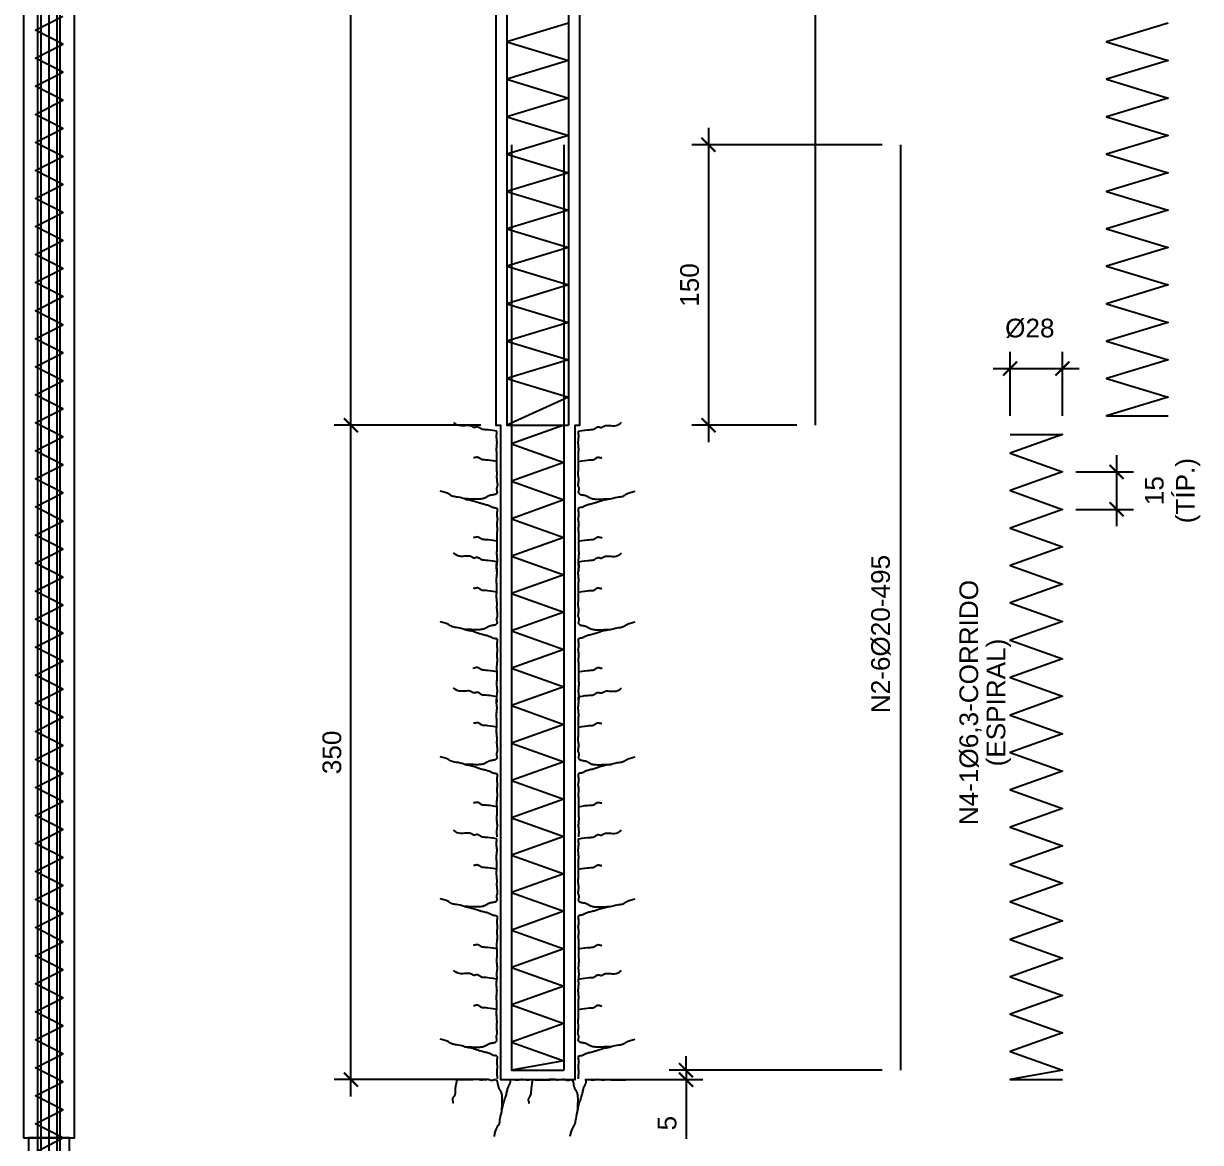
# Model space of a CAD drawing. Header units: millimetres. Extents: x -307 to 8753, y -255 to 18176.
# Drawn here: x 1864 to 8161, y 2976 to 8961 of the extents above; entities that cross this region are included whole.
import ezdxf
from ezdxf.enums import TextEntityAlignment as Align

# ---------------------------------------------------------------- set-up
doc = ezdxf.new("R2010")
doc.units = ezdxf.units.MM
for name, color, linetype in [('ARMADURA', 4, 'Continuous'), ('CIVIL-02', 2, 'Continuous'), ('CIVIL-253', 253, 'Continuous'), ('CIVIL-DIM', 1, 'Continuous'), ('CIVIL-FERRO-VISTA', 5, 'Continuous'), ('CIVIL-TX2', 2, 'Continuous'), ('FERRO_05', 5, 'Continuous'), ('PERFIL', 3, 'Continuous')]:
    doc.layers.add(name, color=color, linetype=linetype)
doc.styles.add('ARIAL NORMAL 50', font='arial.ttf', dxfattribs={"height": 100})
doc.dimstyles.new('TICK-1_50', dxfattribs={"dimscale": 50, "dimtxt": 100, "dimasz": 1.5, "dimexe": 1.8, "dimexo": 2, "dimgap": 1, "dimtad": 1, "dimdec": 1, "dimlfac": 0.1, "dimtxsty": 'ARIAL NORMAL 50', "dimblk": 'ARCHTICK', "dimcen": -2, "dimdle": 1.8, "dimclrd": 1, "dimclre": 1, "dimclrt": 2, "dimadec": 1, "dimazin": 2, "dimtfac": 1, "dimtdec": 1, "dimtix": 1, "dimtmove": 2, "dimatfit": 3, "dimlwd": -1})

# ---------------------------------------------------------------- blocks, each defined once
blk = doc.blocks.new('_ArchTick')
at = {"color": 0, "linetype": 'ByBlock', "const_width": 0.15}
blk.add_lwpolyline([(-0.5, -0.5), (0.5, 0.5)], dxfattribs=at)
blk = doc.blocks.new('*D37')
at = {"layer": 'CIVIL-DIM', "color": 1, "transparency": 16777216}
for p, q in [((5408.3, 3362.4), (5408.3, 3437.4)), ((5408.3, 3362.4), (5408.3, 3312.4)), ((5408.3, 3312.4), (5408.3, 2996.1))]:
    blk.add_line(p, q, dxfattribs=at)
at = {"layer": 'CIVIL-DIM', "color": 1, "lineweight": -2, "transparency": 16777216}
for p, q in [((6457.4, 3362.4), (5318.3, 3362.4)), ((4867.4, 3312.4), (5498.3, 3312.4))]:
    blk.add_line(p, q, dxfattribs=at)
at = {"layer": 'Defpoints', "color": 0, "transparency": 16777216}
for p in [(5408.3, 3362.4), (6557.4, 3362.4), (4767.4, 3312.4)]:
    blk.add_point(p, dxfattribs=at)
at = {"layer": 'CIVIL-DIM', "color": 1, "transparency": 16777216, "xscale": 75, "yscale": 75, "zscale": 75}
for p, rotation in [((5408.3, 3362.4), 270), ((5408.3, 3312.4), 90)]:
    blk.add_blockref('_ArchTick', p, dxfattribs=dict(at, rotation=rotation))
at = {"layer": 'CIVIL-DIM', "color": 2, "transparency": 16777216, "insert": (5307.4, 3079.2), "char_height": 100, "attachment_point": 5, "rotation": 90, "style": 'ARIAL NORMAL 50'}
blk.add_mtext('5', dxfattribs=at)
blk = doc.blocks.new('Rocha_2')
at = {"layer": 'CIVIL-253'}
for points in [[(0, 0), (-0.007, -0.039), (-0.012, -0.07), (-0.015, -0.095), (-0.016, -0.114), (-0.017, -0.128), (-0.018, -0.14), (-0.018, -0.149), (-0.02, -0.156), (-0.022, -0.163), (-0.025, -0.17), (-0.029, -0.176), (-0.033, -0.182), (-0.037, -0.188), (-0.041, -0.194), (-0.044, -0.2), (-0.046, -0.206), (-0.046, -0.211), (-0.046, -0.217), (-0.045, -0.222), (-0.043, -0.227), (-0.042, -0.233), (-0.041, -0.238), (-0.04, -0.243), (-0.041, -0.249), (-0.042, -0.25)], [(0.257, 0), (0.251, 0), (0.245, 0), (0.24, 0.001), (0.234, 0.001), (0.227, 0.002), (0.221, 0.002), (0.214, 0.002), (0.206, 0.002), (0.198, 0.002), (0.19, 0.002), (0.181, 0.001), (0.172, 0), (0.161, -0.001), (0.15, -0.001), (0.139, -0.002), (0.126, -0.002), (0.113, -0.002), (0.1, -0.002), (0.086, -0.001), (0.072, -0.001), (0.058, 0), (0.044, 0), (0.032, 0), (0.02, 0), (0.009, 0), (0, 0)], [(0.257, 0), (0.273, 0), (0.288, 0.001), (0.3, 0.002), (0.31, 0.003), (0.318, 0.004), (0.325, 0.005), (0.332, 0.005), (0.337, 0.005), (0.342, 0.004), (0.347, 0.003), (0.351, 0.001), (0.355, 0), (0.359, -0.002), (0.363, -0.003), (0.368, -0.005), (0.372, -0.005), (0.377, -0.005), (0.382, -0.004), (0.387, -0.003), (0.392, -0.001), (0.397, 0), (0.402, 0.001), (0.406, 0.002), (0.411, 0.002), (0.415, 0.001), (0.417, 0)], [(0.417, 0), (0.425, -0.006), (0.428, -0.01), (0.43, -0.014), (0.432, -0.019), (0.434, -0.025), (0.436, -0.031), (0.437, -0.038), (0.438, -0.045), (0.439, -0.052), (0.44, -0.059), (0.442, -0.067), (0.443, -0.074), (0.446, -0.081), (0.448, -0.087), (0.451, -0.094), (0.454, -0.1), (0.458, -0.105), (0.461, -0.111), (0.465, -0.117), (0.468, -0.123), (0.471, -0.13), (0.474, -0.136), (0.477, -0.143), (0.479, -0.151), (0.481, -0.16), (0.482, -0.171), (0.483, -0.183), (0.483, -0.184)], [(0.581, 0), (0.584, 0.002), (0.588, 0.004), (0.593, 0.004), (0.6, 0.004), (0.607, 0.003), (0.614, 0.002), (0.622, 0.001), (0.63, 0), (0.638, -0.001), (0.646, -0.001), (0.654, -0.001), (0.661, 0), (0.668, 0.001), (0.675, 0.003), (0.682, 0.004), (0.688, 0.004), (0.693, 0.005), (0.698, 0.005), (0.703, 0.004), (0.708, 0.004), (0.714, 0.003), (0.721, 0.002), (0.73, 0.001), (0.742, 0), (0.757, 0)], [(0.757, 0), (0.762, 0), (0.768, 0), (0.774, 0.001), (0.78, 0.001), (0.786, 0.002), (0.793, 0.002), (0.8, 0.002), (0.807, 0.002), (0.815, 0.002), (0.823, 0.002), (0.832, 0.001), (0.842, 0), (0.852, -0.001), (0.863, -0.001), (0.875, -0.002), (0.887, -0.002), (0.9, -0.002), (0.914, -0.002), (0.928, -0.001), (0.942, -0.001), (0.956, 0), (0.969, 0), (0.982, 0), (0.994, 0), (1, 0)], [(0.522, -0.188), (0.524, -0.18), (0.528, -0.169), (0.531, -0.157), (0.534, -0.145), (0.537, -0.133), (0.539, -0.122), (0.542, -0.112), (0.545, -0.101), (0.547, -0.092), (0.55, -0.084), (0.553, -0.076), (0.556, -0.069), (0.559, -0.064), (0.562, -0.058), (0.565, -0.053), (0.568, -0.048), (0.57, -0.043), (0.572, -0.037), (0.573, -0.032), (0.574, -0.026), (0.575, -0.02), (0.575, -0.014), (0.576, -0.009), (0.578, -0.004), (0.58, -0.001)], [(0.483, -0.184), (0.484, -0.197), (0.484, -0.213), (0.484, -0.231), (0.483, -0.25), (0.482, -0.27), (0.481, -0.29), (0.48, -0.308), (0.48, -0.323), (0.479, -0.335), (0.479, -0.342), (0.48, -0.344), (0.481, -0.342), (0.482, -0.335), (0.484, -0.325), (0.487, -0.313), (0.49, -0.299), (0.493, -0.284), (0.496, -0.27), (0.5, -0.256), (0.504, -0.242), (0.508, -0.229), (0.512, -0.217), (0.516, -0.204), (0.522, -0.188)], [(0.479, -0.342), (0.471, -0.37), (0.466, -0.394), (0.462, -0.414), (0.459, -0.431), (0.457, -0.445), (0.456, -0.457), (0.453, -0.468), (0.45, -0.477), (0.446, -0.486), (0.44, -0.495), (0.434, -0.505), (0.427, -0.517), (0.42, -0.533), (0.412, -0.552), (0.405, -0.577), (0.399, -0.607)]]:
    blk.add_lwpolyline(points, dxfattribs=at)
blk = doc.blocks.new('ROCHA_3')
at = {"layer": 'CIVIL-253'}
for points in [[(0.5, 0), (0.494, 0), (0.489, 0), (0.483, 0.001), (0.477, 0.001), (0.471, 0.002), (0.464, 0.002), (0.457, 0.002), (0.45, 0.002), (0.442, 0.002), (0.433, 0.002), (0.424, 0.001), (0.415, 0), (0.405, -0.001), (0.394, -0.001), (0.382, -0.002), (0.37, -0.002), (0.357, -0.002), (0.343, -0.002), (0.329, -0.001), (0.315, -0.001), (0.301, 0), (0.288, 0), (0.275, 0), (0.263, 0), (0.252, 0), (0.242, 0), (0.233, -0.001), (0.225, -0.002), (0.217, -0.002), (0.209, -0.003), (0.201, -0.003), (0.193, -0.003), (0.184, -0.003), (0.175, -0.002), (0.166, -0.001), (0.157, 0), (0.148, 0), (0.139, 0.001), (0.13, 0.002), (0.121, 0.002), (0.112, 0.002), (0.104, 0.001), (0.096, 0), (0.088, 0), (0.08, -0.001), (0.073, -0.002), (0.066, -0.003), (0.058, -0.003), (0.051, -0.003), (0.044, -0.003), (0.036, -0.002), (0.029, -0.002), (0.022, -0.001), (0.014, -0.001), (0.007, 0), (0, 0)], [(0.5, 0), (0.517, 0), (0.531, 0.001), (0.543, 0.002), (0.553, 0.003), (0.562, 0.004), (0.569, 0.005), (0.575, 0.005), (0.58, 0.005), (0.585, 0.004), (0.59, 0.003), (0.594, 0.001), (0.598, 0), (0.603, -0.002), (0.607, -0.003), (0.611, -0.005), (0.615, -0.005), (0.62, -0.005), (0.625, -0.004), (0.63, -0.003), (0.635, -0.001), (0.64, 0), (0.645, 0.001), (0.65, 0.002), (0.654, 0.002), (0.658, 0.001), (0.66, 0)], [(0.66, 0), (0.668, -0.006), (0.671, -0.01), (0.673, -0.014), (0.676, -0.019), (0.677, -0.025), (0.679, -0.031), (0.68, -0.038), (0.681, -0.045), (0.682, -0.052), (0.684, -0.059), (0.685, -0.067), (0.687, -0.074), (0.689, -0.081), (0.691, -0.087), (0.694, -0.094), (0.698, -0.1), (0.701, -0.105), (0.705, -0.111), (0.708, -0.117), (0.711, -0.123), (0.715, -0.13), (0.717, -0.136), (0.72, -0.143), (0.722, -0.151), (0.724, -0.16), (0.725, -0.171), (0.726, -0.183), (0.726, -0.184)], [(0.824, 0), (0.827, 0.002), (0.831, 0.004), (0.837, 0.004), (0.843, 0.004), (0.85, 0.003), (0.857, 0.002), (0.865, 0.001), (0.873, 0), (0.881, -0.001), (0.889, -0.001), (0.897, -0.001), (0.904, 0), (0.912, 0.001), (0.919, 0.003), (0.925, 0.004), (0.931, 0.004), (0.936, 0.005), (0.941, 0.005), (0.946, 0.004), (0.951, 0.004), (0.957, 0.003), (0.964, 0.002), (0.974, 0.001), (0.985, 0), (1, 0)], [(1, 0), (1.006, 0), (1.011, 0), (1.017, 0.001), (1.023, 0.001), (1.029, 0.002), (1.036, 0.002), (1.043, 0.002), (1.05, 0.002), (1.058, 0.002), (1.067, 0.002), (1.076, 0.001), (1.085, 0), (1.095, -0.001), (1.106, -0.001), (1.118, -0.002), (1.13, -0.002), (1.143, -0.002), (1.157, -0.002), (1.171, -0.001), (1.185, -0.001), (1.199, 0), (1.212, 0), (1.225, 0), (1.237, 0), (1.248, 0), (1.258, 0), (1.267, -0.001), (1.275, -0.002), (1.283, -0.002), (1.291, -0.003), (1.299, -0.003), (1.307, -0.003), (1.316, -0.003), (1.325, -0.002), (1.334, -0.001), (1.343, 0), (1.352, 0), (1.361, 0.001), (1.37, 0.002), (1.379, 0.002), (1.388, 0.002), (1.396, 0.001), (1.404, 0), (1.412, 0), (1.42, -0.001), (1.427, -0.002), (1.434, -0.003), (1.442, -0.003), (1.449, -0.003), (1.456, -0.003), (1.464, -0.002), (1.471, -0.002), (1.478, -0.001), (1.486, -0.001), (1.493, 0), (1.5, 0)], [(0, 0), (-0.007, -0.039), (-0.012, -0.07), (-0.015, -0.095), (-0.016, -0.114), (-0.017, -0.128), (-0.018, -0.14), (-0.018, -0.149), (-0.02, -0.156), (-0.022, -0.163), (-0.026, -0.17), (-0.029, -0.176), (-0.034, -0.182), (-0.038, -0.188), (-0.041, -0.194), (-0.044, -0.2), (-0.046, -0.206), (-0.047, -0.211), (-0.046, -0.217), (-0.045, -0.222), (-0.043, -0.227), (-0.042, -0.233), (-0.041, -0.238), (-0.041, -0.243), (-0.041, -0.249), (-0.043, -0.254), (-0.046, -0.259), (-0.05, -0.265), (-0.054, -0.272), (-0.057, -0.28), (-0.06, -0.289), (-0.062, -0.301), (-0.062, -0.314), (-0.061, -0.329), (-0.06, -0.346), (-0.058, -0.364), (-0.058, -0.384), (-0.061, -0.403), (-0.067, -0.423), (-0.078, -0.443), (-0.095, -0.462)], [(0.324, 0), (0.317, -0.039), (0.313, -0.07), (0.31, -0.095), (0.308, -0.114), (0.307, -0.128), (0.307, -0.14), (0.306, -0.149), (0.305, -0.156), (0.302, -0.163), (0.299, -0.17), (0.295, -0.176), (0.291, -0.182), (0.287, -0.188), (0.283, -0.194), (0.28, -0.2), (0.279, -0.206), (0.278, -0.211), (0.278, -0.217), (0.28, -0.222), (0.281, -0.227), (0.282, -0.233), (0.284, -0.238), (0.284, -0.243), (0.283, -0.249), (0.283, -0.25)], [(0.765, -0.188), (0.767, -0.18), (0.771, -0.169), (0.774, -0.157), (0.777, -0.145), (0.78, -0.133), (0.783, -0.122), (0.785, -0.112), (0.788, -0.101), (0.791, -0.092), (0.794, -0.084), (0.797, -0.076), (0.8, -0.069), (0.803, -0.064), (0.806, -0.058), (0.809, -0.053), (0.811, -0.048), (0.813, -0.043), (0.815, -0.037), (0.816, -0.032), (0.817, -0.026), (0.818, -0.02), (0.819, -0.014), (0.82, -0.009), (0.821, -0.004), (0.824, -0.001)], [(1.177, 0), (1.17, -0.039), (1.165, -0.07), (1.162, -0.095), (1.161, -0.114), (1.16, -0.128), (1.159, -0.14), (1.159, -0.149), (1.157, -0.156), (1.155, -0.163), (1.151, -0.17), (1.147, -0.176), (1.143, -0.182), (1.139, -0.188), (1.136, -0.194), (1.133, -0.2), (1.131, -0.206), (1.13, -0.211), (1.131, -0.217), (1.132, -0.222), (1.133, -0.227), (1.135, -0.233), (1.136, -0.238), (1.136, -0.243), (1.136, -0.249), (1.135, -0.25)], [(0.726, -0.184), (0.727, -0.197), (0.727, -0.213), (0.727, -0.231), (0.726, -0.25), (0.725, -0.27), (0.725, -0.29), (0.724, -0.308), (0.723, -0.323), (0.723, -0.335), (0.723, -0.342), (0.723, -0.344), (0.724, -0.342), (0.726, -0.335), (0.728, -0.325), (0.73, -0.313), (0.733, -0.299), (0.736, -0.284), (0.739, -0.27), (0.743, -0.256), (0.747, -0.242), (0.751, -0.229), (0.755, -0.217), (0.759, -0.204), (0.765, -0.188)], [(0.723, -0.342), (0.715, -0.37), (0.709, -0.394), (0.705, -0.414), (0.703, -0.431), (0.701, -0.445), (0.699, -0.457), (0.697, -0.468), (0.694, -0.477), (0.689, -0.486), (0.684, -0.495), (0.677, -0.505), (0.67, -0.517), (0.663, -0.533), (0.656, -0.552), (0.649, -0.577), (0.642, -0.607)]]:
    blk.add_lwpolyline(points, dxfattribs=at)
blk = doc.blocks.new('*D38')
at = {"layer": 'CIVIL-DIM', "color": 1, "transparency": 16777216}
blk.add_line((3614.9, 6722.4), (3614.9, 15902.4), dxfattribs=at)
at = {"layer": 'CIVIL-DIM', "color": 1, "lineweight": -2, "transparency": 16777216}
for p, q in [((4014.9, 15812.4), (3524.9, 15812.4)), ((4309.9, 6812.4), (3524.9, 6812.4))]:
    blk.add_line(p, q, dxfattribs=at)
at = {"layer": 'Defpoints', "color": 0, "transparency": 16777216}
for p in [(3614.9, 15812.4), (4114.9, 15812.4), (4409.9, 6812.4)]:
    blk.add_point(p, dxfattribs=at)
at = {"layer": 'CIVIL-DIM', "color": 1, "transparency": 16777216, "xscale": 75, "yscale": 75, "zscale": 75}
for p, rotation in [((3614.9, 15812.4), 90), ((3614.9, 6812.4), 270)]:
    blk.add_blockref('_ArchTick', p, dxfattribs=dict(at, rotation=rotation))
at = {"layer": 'CIVIL-DIM', "color": 2, "transparency": 16777216, "char_height": 100, "attachment_point": 5, "rotation": 90, "style": 'ARIAL NORMAL 50'}
for s, insert in [('(VER NOTA 9)', (3730.5, 11312.4)), ('900', (3513.8, 11312.4))]:
    blk.add_mtext(s, dxfattribs=dict(at, insert=insert))
blk = doc.blocks.new('*D39')
at = {"layer": 'CIVIL-DIM', "color": 1, "transparency": 16777216}
blk.add_line((3614.9, 3222.4), (3614.9, 6902.4), dxfattribs=at)
at = {"layer": 'CIVIL-DIM', "color": 1, "lineweight": -2, "transparency": 16777216}
for p, q in [((4309.6, 6812.4), (3524.9, 6812.4)), ((4337.4, 3312.4), (3524.9, 3312.4))]:
    blk.add_line(p, q, dxfattribs=at)
at = {"layer": 'Defpoints', "color": 0, "transparency": 16777216}
for p in [(3614.9, 6812.4), (4409.6, 6812.4), (4437.4, 3312.4)]:
    blk.add_point(p, dxfattribs=at)
at = {"layer": 'CIVIL-DIM', "color": 1, "transparency": 16777216, "xscale": 75, "yscale": 75, "zscale": 75}
for p, rotation in [((3614.9, 6812.4), 90), ((3614.9, 3312.4), 270)]:
    blk.add_blockref('_ArchTick', p, dxfattribs=dict(at, rotation=rotation))
at = {"layer": 'CIVIL-DIM', "color": 2, "transparency": 16777216, "insert": (3513.8, 5062.4), "char_height": 100, "attachment_point": 5, "rotation": 90, "style": 'ARIAL NORMAL 50'}
blk.add_mtext('350', dxfattribs=at)
blk = doc.blocks.new('*D42')
at = {"layer": 'CIVIL-DIM', "color": 1, "transparency": 16777216}
blk.add_line((7711.5, 6652.4), (7711.5, 6272.4), dxfattribs=at)
at = {"layer": 'CIVIL-DIM', "color": 1, "lineweight": -2, "transparency": 16777216}
for p, q in [((7494.4, 6562.4), (7801.5, 6562.4)), ((7494.4, 6362.4), (7801.5, 6362.4))]:
    blk.add_line(p, q, dxfattribs=at)
at = {"layer": 'Defpoints', "color": 0, "transparency": 16777216}
for p in [(7394.4, 6562.4), (7394.4, 6362.4), (7711.5, 6362.4)]:
    blk.add_point(p, dxfattribs=at)
at = {"layer": 'CIVIL-DIM', "color": 1, "transparency": 16777216, "xscale": 75, "yscale": 75, "zscale": 75}
for p, rotation in [((7711.5, 6562.4), 90), ((7711.5, 6362.4), 270)]:
    blk.add_blockref('_ArchTick', p, dxfattribs=dict(at, rotation=rotation))
at = {"layer": 'CIVIL-DIM', "color": 2, "transparency": 16777216, "insert": (8011.5, 6462.4), "char_height": 100, "attachment_point": 5, "rotation": 90, "style": 'ARIAL NORMAL 50'}
blk.add_mtext('15\\P(TÍP.)', dxfattribs=at)
blk = doc.blocks.new('*D43')
at = {"layer": 'CIVIL-DIM', "color": 1, "lineweight": -2, "transparency": 16777216}
for p, q in [((7141.9, 6862.4), (7141.9, 7205.2)), ((7421.9, 6862.4), (7421.9, 7205.2))]:
    blk.add_line(p, q, dxfattribs=at)
at = {"layer": 'CIVIL-DIM', "color": 1, "transparency": 16777216}
blk.add_line((7051.9, 7115.2), (7511.9, 7115.2), dxfattribs=at)
at = {"layer": 'Defpoints', "color": 0, "transparency": 16777216}
for p in [(7421.9, 7115.2), (7141.9, 6762.4), (7421.9, 6762.4)]:
    blk.add_point(p, dxfattribs=at)
at = {"layer": 'CIVIL-DIM', "color": 1, "transparency": 16777216, "xscale": 75, "yscale": 75, "zscale": 75, "rotation": 180}
blk.add_blockref('_ArchTick', (7141.9, 7115.2), dxfattribs=at)
at = {"layer": 'CIVIL-DIM', "color": 1, "transparency": 16777216, "xscale": 75, "yscale": 75, "zscale": 75}
blk.add_blockref('_ArchTick', (7421.9, 7115.2), dxfattribs=at)
at = {"layer": 'CIVIL-DIM', "color": 2, "transparency": 16777216, "insert": (7228.1, 7330.2), "char_height": 100, "attachment_point": 5, "style": 'ARIAL NORMAL 50'}
blk.add_mtext(' %%C28', dxfattribs=at)
blk = doc.blocks.new('*D45')
at = {"layer": 'CIVIL-DIM', "color": 1, "transparency": 16777216}
blk.add_line((5528.5, 8402.4), (5528.5, 6722.4), dxfattribs=at)
at = {"layer": 'CIVIL-DIM', "color": 1, "lineweight": -2, "transparency": 16777216}
for p, q in [((6457.4, 8312.4), (5438.5, 8312.4)), ((6000.4, 6812.4), (5438.5, 6812.4))]:
    blk.add_line(p, q, dxfattribs=at)
at = {"layer": 'Defpoints', "color": 0, "transparency": 16777216}
for p in [(6557.4, 8312.4), (5528.5, 6812.4), (6100.4, 6812.4)]:
    blk.add_point(p, dxfattribs=at)
at = {"layer": 'CIVIL-DIM', "color": 1, "transparency": 16777216, "xscale": 75, "yscale": 75, "zscale": 75}
for p, rotation in [((5528.5, 8312.4), 90), ((5528.5, 6812.4), 270)]:
    blk.add_blockref('_ArchTick', p, dxfattribs=dict(at, rotation=rotation))
at = {"layer": 'CIVIL-DIM', "color": 2, "transparency": 16777216, "insert": (5427.4, 7562.4), "char_height": 100, "attachment_point": 5, "rotation": 90, "style": 'ARIAL NORMAL 50'}
blk.add_mtext('150', dxfattribs=at)
blk = doc.blocks.new('G$CFA953293')
at = {"layer": 'CIVIL-253'}
for points in [[(0, 0), (-19.4, 3.5), (-35, 5.8), (-47.3, 7.2), (-56.9, 8.1), (-64.2, 8.5), (-69.8, 8.7), (-74.3, 9.1), (-78, 9.8), (-81.5, 11), (-84.8, 12.7), (-88, 14.7), (-91.1, 16.7), (-94.2, 18.7), (-97.1, 20.5), (-99.9, 22), (-102.8, 22.9), (-105.5, 23.2), (-108.3, 22.9), (-111, 22.4), (-113.7, 21.7), (-116.4, 20.9), (-119, 20.4), (-121.7, 20.2), (-124.3, 20.6), (-126.9, 21.5), (-129.6, 23), (-132.6, 24.8), (-136.1, 26.7), (-140, 28.5), (-144.7, 29.9), (-150.3, 30.9), (-156.8, 31.1), (-164.4, 30.6), (-172.9, 29.7), (-182.1, 29), (-191.8, 29), (-201.7, 30.3), (-211.7, 33.4), (-221.6, 38.9), (-231, 47.2)], [(-0.3, -412), (-2.2, -410.8), (-4.5, -410), (-7.1, -409.4), (-10, -409), (-12.9, -408.6), (-15.9, -408.2), (-18.7, -407.6), (-21.4, -406.7), (-23.9, -405.6), (-26.4, -404.4), (-29, -403), (-31.8, -401.5), (-34.7, -399.9), (-38, -398.4), (-41.8, -396.9), (-46, -395.5), (-50.7, -394.1), (-55.8, -392.8), (-61.1, -391.5), (-66.7, -390.1), (-72.5, -388.7), (-78.4, -387.2), (-84.3, -385.5), (-90.2, -383.7), (-94.1, -382.5), (-102.2, -379.8), (-108.3, -377.7), (-114.6, -375.7), (-121, -373.6), (-127.8, -371.7), (-134.9, -369.8), (-142.2, -368.1), (-149.6, -366.5), (-156.5, -365.1), (-162.6, -363.9), (-167.5, -362.9), (-170.8, -362.2), (-172.2, -361.7), (-171.1, -361.4), (-167.5, -361.4), (-161.6, -361.6), (-153.9, -361.9), (-144.9, -362.4), (-135.2, -362.8), (-125.2, -363.2), (-115.4, -363.5), (-106.3, -363.7), (-98.3, -363.6), (-92, -363.3), (-91.3, -363.3), (-85.3, -362.8), (-80.1, -362.1), (-75.6, -361.2), (-71.6, -360.1), (-68.1, -358.8), (-64.8, -357.4), (-61.7, -355.8), (-58.6, -354.1), (-55.7, -352.3), (-52.7, -350.6), (-49.8, -348.9), (-46.8, -347.3), (-43.6, -345.8), (-40.3, -344.5), (-36.9, -343.5), (-33.3, -342.6), (-29.6, -341.9), (-25.9, -341.3), (-22.3, -340.7), (-18.8, -340.1), (-15.4, -339.5), (-12.3, -338.8), (-9.5, -337.9), (-7, -336.8), (-4.8, -335.6), (-2.9, -334.2), (0, -330.3), (0.5, -329.1), (0.9, -327.1), (0.9, -324.8), (0.5, -322.5), (0, -320), (-0.7, -317.5), (-1.4, -315), (-2, -312.5), (-2.4, -310.1), (-2.5, -307.7), (-2.3, -305.5), (-1.7, -303.4), (-1, -301.4), (-0.2, -299.3), (0.7, -297.2), (1.5, -295.1), (2.1, -292.8), (2.5, -290.3), (2.5, -287.6), (2.3, -284.5), (1.9, -280.9), (1.5, -276.6), (0.9, -271.5), (0.5, -265.5), (0.1, -258.4), (0, -250.1), (0.1, -247.3), (0.2, -244.5), (0.4, -241.5), (0.7, -238.5), (0.9, -235.4), (1.1, -232.1), (1.2, -228.6), (1.2, -224.9), (1, -220.9), (0.8, -216.7), (0.4, -212.3), (0, -207.5), (-0.3, -202.4), (-0.7, -197), (-0.9, -191.2), (-1.1, -185), (-1, -178.4), (-0.9, -171.6), (-0.7, -164.6), (-0.4, -157.6), (-0.1, -150.6), (0.1, -143.9), (0.2, -137.5), (0.2, -131.6), (0.1, -126.2), (-0.1, -121.3), (-0.5, -116.7), (-0.8, -112.5), (-1.1, -108.5), (-1.4, -104.5), (-1.6, -100.5), (-1.6, -96.5), (-1.4, -92.2), (-1.1, -87.8), (-0.7, -83.3), (-0.2, -78.7), (0.2, -74), (0.6, -69.4), (0.9, -64.9), (1, -60.5), (0.9, -56.2), (0.6, -52.1), (0.2, -48), (-0.2, -44.1), (-0.7, -40.3), (-1.1, -36.5), (-1.4, -32.8), (-1.6, -29.2), (-1.6, -25.5), (-1.5, -21.9), (-1.2, -18.2), (-0.9, -14.6), (-0.6, -11), (-0.3, -7.3), (-0.1, -3.7), (0, -0.1), (0, -0.1)], [(0, -162.3), (-19.4, -158.8), (-35, -156.5), (-47.3, -155), (-56.9, -154.2), (-64.2, -153.8), (-69.8, -153.5), (-74.3, -153.2), (-78, -152.5), (-81.5, -151.2), (-84.8, -149.5), (-88, -147.6), (-91.1, -145.6), (-94.2, -143.5), (-97.1, -141.7), (-99.9, -140.3), (-102.8, -139.4), (-105.5, -139.1), (-108.3, -139.3), (-111, -139.9), (-113.7, -140.6), (-116.4, -141.3), (-119, -141.9), (-121.7, -142), (-124.3, -141.7), (-124.8, -141.5)], [(-171.1, -361.4), (-185, -357.4), (-196.8, -354.6), (-206.8, -352.6), (-215.3, -351.3), (-222.5, -350.4), (-228.6, -349.5), (-233.9, -348.5), (-238.6, -346.9), (-242.9, -344.7), (-247.4, -342), (-252.4, -338.7), (-258.5, -335.2), (-266.3, -331.6), (-276, -327.9), (-288.3, -324.4), (-303.7, -321.3)], [(-0.1, -412.3), (1, -413.6), (1.8, -415.8), (2, -418.5), (1.9, -421.6), (1.5, -425), (0.9, -428.7), (0.3, -432.6), (-0.2, -436.6), (-0.5, -440.6), (-0.5, -444.6), (-0.3, -448.5), (0.2, -452.3), (0.7, -455.9), (1.3, -459.3), (1.8, -462.6), (2.2, -465.5), (2.4, -468.2), (2.4, -470.6), (2.2, -473), (1.8, -475.5), (1.4, -478.5), (0.9, -482.2), (0.5, -486.9), (0.2, -492.8), (0, -500.1), (0.1, -502.9), (0.2, -505.7), (0.4, -508.6), (0.7, -511.6), (0.9, -514.8), (1.1, -518.1), (1.2, -521.6), (1.2, -525.3), (1, -529.2), (0.8, -533.4)]]:
    blk.add_lwpolyline(points, dxfattribs=at)

msp = doc.modelspace()

# ---------------------------------------------------------------- linework, layer by layer
msp.add_line((4414.895, 3312.371), (4814.895, 3312.371))
at = {"layer": 'ARMADURA'}
msp.add_lwpolyline([(1926.65, 2925), (2073.35, 3000), (1926.65, 3075), (2073.35, 3150), (1926.65, 3225), (2073.35, 3300), (1926.65, 3375), (2073.35, 3450), (1926.65, 3525), (2073.35, 3600), (1926.65, 3675), (2073.35, 3750), (1926.65, 3825), (2073.35, 3900), (1926.65, 3975), (2073.35, 4050), (1926.65, 4125), (2073.35, 4200), (1926.65, 4275), (2073.35, 4350), (1926.65, 4425), (2073.35, 4500), (1926.65, 4575), (2073.35, 4650), (1926.65, 4725), (2073.35, 4800), (1926.65, 4875), (2073.35, 4950), (1926.65, 5025), (2073.35, 5100), (1926.65, 5175), (2073.35, 5250), (1926.65, 5325), (2073.35, 5400), (1926.65, 5475), (2073.35, 5550), (1926.65, 5625), (2073.35, 5700), (1926.65, 5775), (2073.35, 5850), (1926.65, 5925), (2073.35, 6000), (1926.65, 6075), (2073.35, 6150), (1926.65, 6225), (2073.35, 6300), (1926.65, 6375), (2073.35, 6450), (1926.65, 6525), (2073.35, 6600), (1926.65, 6675), (2073.35, 6750), (1926.65, 6825), (2073.35, 6900), (1926.65, 6975), (2073.35, 7050), (1926.65, 7125), (2073.35, 7200), (1926.65, 7275), (2073.35, 7350), (1926.65, 7425), (2073.35, 7500), (1926.65, 7575), (2073.35, 7650), (1926.65, 7725), (2073.35, 7800), (1926.65, 7875), (2073.35, 7950), (1926.65, 8025), (2073.35, 8100), (1926.65, 8175), (2073.35, 8250), (1926.65, 8325), (2073.35, 8400), (1926.65, 8475), (2073.35, 8550), (1926.65, 8625), (2073.35, 8700), (1926.65, 8775), (2073.35, 8850), (1926.65, 8925), (2073.35, 9000)], dxfattribs=at)
at = {"layer": 'CIVIL-02'}
msp.add_lwpolyline([(4389.895, 15812.371), (4389.895, 6812.371), (4414.895, 6812.371), (4414.895, 3312.371), (4814.895, 3312.371), (4814.895, 6812.371), (4839.895, 6812.371), (4839.895, 15812.371)], dxfattribs=at)
at = {"layer": 'CIVIL-FERRO-VISTA'}
for p, q in [((4449.895, 17562.371), (4449.895, 6812.371)), ((4779.895, 17562.371), (4779.895, 6812.371)), ((4474.895, 8312.371), (4474.895, 3362.371)), ((4754.895, 8312.371), (4754.895, 3362.371))]:
    msp.add_line(p, q, dxfattribs=at)
for points in [[(6100.429, 6812.371), (6098.713, 17612.371), (6248.713, 17612.371)], [(6557.418, 3362.371), (6557.418, 8312.371)]]:
    msp.add_lwpolyline(points, dxfattribs=at)
at = {"layer": 'CIVIL-FERRO-VISTA', "color": 3}
for points in [[(4779.895, 8962.371), (4449.895, 8862.371), (4779.895, 8762.371), (4449.895, 8662.371), (4779.895, 8562.371), (4449.895, 8462.371), (4779.895, 8362.371), (4449.895, 8262.371), (4779.895, 8162.371), (4449.895, 8062.371), (4779.895, 7962.371), (4449.895, 7862.371), (4779.895, 7762.371), (4449.895, 7662.371), (4779.895, 7562.371), (4449.895, 7462.371), (4779.895, 7362.371), (4449.895, 7262.371), (4779.895, 7162.371), (4449.895, 7062.371), (4779.895, 6962.371), (4449.895, 6812.371), (4779.895, 6812.371)], [(7987.093, 8962.371), (7657.093, 8862.371), (7987.093, 8762.371), (7657.093, 8662.371), (7987.093, 8562.371), (7657.093, 8462.371), (7987.093, 8362.371), (7657.093, 8262.371), (7987.093, 8162.371), (7657.093, 8062.371), (7987.093, 7962.371), (7657.093, 7862.371), (7987.093, 7762.371), (7657.093, 7662.371), (7987.093, 7562.371), (7657.093, 7462.371), (7987.093, 7362.371), (7657.093, 7262.371), (7987.093, 7162.371), (7657.093, 7062.371), (7987.093, 6962.371), (7657.093, 6862.371), (7987.093, 6862.371)], [(4474.895, 6812.371), (4754.895, 6812.371), (4474.895, 6712.371), (4754.895, 6612.371), (4474.895, 6512.371), (4754.895, 6412.371), (4474.895, 6312.371), (4754.895, 6212.371), (4474.895, 6112.371), (4754.895, 6012.371), (4474.895, 5912.371), (4754.895, 5812.371), (4474.895, 5712.371), (4754.895, 5612.371), (4474.895, 5512.371), (4754.895, 5412.371), (4474.895, 5312.371), (4754.895, 5212.371), (4474.895, 5112.371), (4754.895, 5012.371), (4474.895, 4912.371), (4754.895, 4812.371), (4474.895, 4712.371), (4754.895, 4612.371), (4474.895, 4512.371), (4754.895, 4412.371), (4474.895, 4312.371), (4754.895, 4212.371), (4474.895, 4112.371), (4754.895, 4012.371), (4474.895, 3912.371), (4754.895, 3812.371), (4474.895, 3712.371), (4754.895, 3612.371), (4474.895, 3512.371), (4754.895, 3412.371), (4474.895, 3362.371), (4754.895, 3362.371)], [(7141.857, 6762.371), (7421.857, 6762.371), (7141.857, 6662.371), (7421.857, 6562.371), (7141.857, 6462.371), (7421.857, 6362.371), (7141.857, 6262.371), (7421.857, 6162.371), (7141.857, 6062.371), (7421.857, 5962.371), (7141.857, 5862.371), (7421.857, 5762.371), (7141.857, 5662.371), (7421.857, 5562.371), (7141.857, 5462.371), (7421.857, 5362.371), (7141.857, 5262.371), (7421.857, 5162.371), (7141.857, 5062.371), (7421.857, 4962.371), (7141.857, 4862.371), (7421.857, 4762.371), (7141.857, 4662.371), (7421.857, 4562.371), (7141.857, 4462.371), (7421.857, 4362.371), (7141.857, 4262.371), (7421.857, 4162.371), (7141.857, 4062.371), (7421.857, 3962.371), (7141.857, 3862.371), (7421.857, 3762.371), (7141.857, 3662.371), (7421.857, 3562.371), (7141.857, 3462.371), (7421.857, 3362.371), (7141.857, 3312.371), (7421.857, 3312.371)]]:
    msp.add_lwpolyline(points, dxfattribs=at)
at = {"layer": 'FERRO_05'}
for p, q in [((1939.8, 0), (1939.8, 14000)), ((1957.432, 0), (1957.432, 14000)), ((1957.432, 0), (1957.432, 14000)), ((2000, 0), (2000, 14000)), ((2000, 0), (2000, 14000)), ((2042.568, 0), (2042.568, 14000)), ((2042.568, 0), (2042.568, 14000)), ((2060.2, 0), (2060.2, 14000))]:
    msp.add_line(p, q, dxfattribs=at)
at = {"layer": 'PERFIL'}
msp.add_line((1863.5, 3000), (2136.5, 3000), dxfattribs=at)
for points in [[(1863.5, 3000), (2136.5, 3000), (2136.5, 14000), (1863.5, 14000), (1863.5, 3000)], [(1890, 0), (2110, 0), (2110, 3000), (1890, 3000), (1890, 0)]]:
    msp.add_lwpolyline(points, dxfattribs=at)

# ---------------------------------------------------------------- block references
msp.add_blockref('G$CFA953293', (4395.773, 3849.522))
at = {"xscale": -1}
msp.add_blockref('G$CFA953293', (4832.573, 3849.522), dxfattribs=at)
at = {"layer": 'CIVIL-253', "yscale": 500, "zscale": 500}
for p, xscale, rotation in [((4396.23, 6779.864), 500, 270), ((4832.573, 6780.384), -500, 89.99999999999991), ((4395.773, 6081.642), 500, 270), ((4832.573, 6081.642), -500, 89.99999999999991), ((4395.773, 5360.04), 500, 270), ((4832.573, 5360.04), -500, 89.99999999999991), ((4395.773, 4599.522), 500, 270), ((4832.573, 4599.522), -500, 89.99999999999991)]:
    msp.add_blockref('ROCHA_3', p, dxfattribs=dict(at, xscale=xscale, rotation=rotation))
at = {"layer": 'CIVIL-253', "xscale": 500, "yscale": 500, "zscale": 500}
for p in [(4181.289, 3311.683), (4586.704, 3311.683)]:
    msp.add_blockref('Rocha_2', p, dxfattribs=at)

# ---------------------------------------------------------------- texts
at = {"layer": 'CIVIL-TX2', "style": 'ARIAL NORMAL 50'}
msp.add_text('N2-6%%C20-495', height=100, rotation=90, dxfattribs=at).set_placement((6498.883, 5272.162))
msp.add_text('N4-1%%C6,3-CORRIDO', height=100, rotation=90, dxfattribs=at).set_placement((6921.054, 5329.038), align=Align.MIDDLE_CENTER)
at = {"layer": 'CIVIL-TX2', "color": 2, "style": 'ARIAL NORMAL 50'}
msp.add_text('(ESPIRAL)', height=100, rotation=90, dxfattribs=at).set_placement((7066.382, 5329.038), align=Align.MIDDLE_CENTER)

# ---------------------------------------------------------------- dimensions: what is measured, and where the dimension line sits
at = {"layer": 'CIVIL-DIM'}
dim = msp.add_linear_dim(base=(3614.895, 15812.371), p1=(4409.895, 6812.371), p2=(4114.895, 15812.371), angle=90, text='<>\\X(VER NOTA 9)', dimstyle='TICK-1_50', override={"dimtxsty": 'ARIAL NORMAL 50'}, dxfattribs=at)
dim.commit()
dim.dimension.update_dxf_attribs({"geometry": '*D38', "text_midpoint": (3614.895, 11312.371)})
dim = msp.add_linear_dim(base=(5528.501, 6812.371), p1=(6557.418, 8312.371), p2=(6100.429, 6812.371), angle=90, dimstyle='TICK-1_50', override={"dimtxsty": 'ARIAL NORMAL 50'}, dxfattribs=at)
dim.commit()
dim.dimension.update_dxf_attribs({"geometry": '*D45', "text_midpoint": (5427.444, 7562.371)})
dim = msp.add_linear_dim(base=(7421.857, 7115.211), p1=(7141.857, 6762.371), p2=(7421.857, 6762.371), text=' %%C<>', dimstyle='TICK-1_50', override={"dimdec": 2, "dimtxsty": 'ARIAL NORMAL 50'}, dxfattribs=at)
dim.commit()
dim.dimension.update_dxf_attribs({"geometry": '*D43', "text_midpoint": (7228.088, 7330.211), "dimtype": 160})
dim = msp.add_linear_dim(base=(3614.895, 6812.371), p1=(4437.395, 3312.371), p2=(4409.561, 6812.371), angle=90, dimstyle='TICK-1_50', dxfattribs=at)
dim.commit()
dim.dimension.update_dxf_attribs({"geometry": '*D39', "text_midpoint": (3513.803, 5062.371)})
dim = msp.add_linear_dim(base=(7711.452, 6362.371), p1=(7394.357, 6562.371), p2=(7394.357, 6362.371), angle=90, text='15\\P(TÍP.)', dimstyle='TICK-1_50', dxfattribs=at)
dim.commit()
dim.dimension.update_dxf_attribs({"geometry": '*D42', "text_midpoint": (8011.452, 6462.371), "dimtype": 160})
dim = msp.add_linear_dim(base=(5408.292, 3362.371), p1=(4767.395, 3312.371), p2=(6557.418, 3362.371), angle=90, dimstyle='TICK-1_50', override={"dimtmove": 0}, dxfattribs=at)
dim.commit()
dim.dimension.update_dxf_attribs({"geometry": '*D37', "text_midpoint": (5408.292, 3079.22), "dimtype": 160})

doc.saveas('drawing.dxf')
